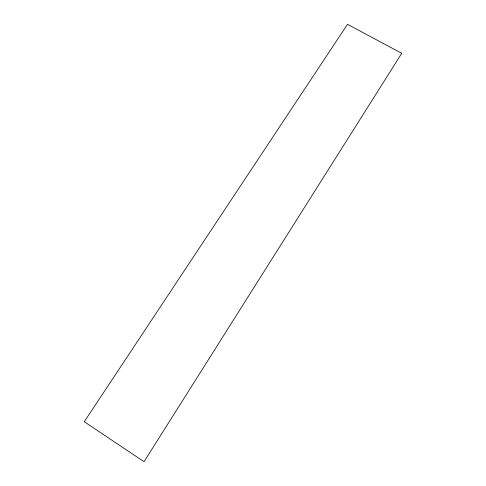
<?xml version="1.0" encoding="UTF-8"?>
<svg xmlns="http://www.w3.org/2000/svg" width="486" height="486" viewBox="0 0 486 486"><rect width="100%" height="100%" fill="white"/><g stroke="black" fill="none" stroke-linecap="round" stroke-linejoin="round"><path stroke-width="0.73" d="M401.74 53.32L144.044 461.7L84.26 421.739L347.514 24.3L401.74 53.32"/></g></svg>
